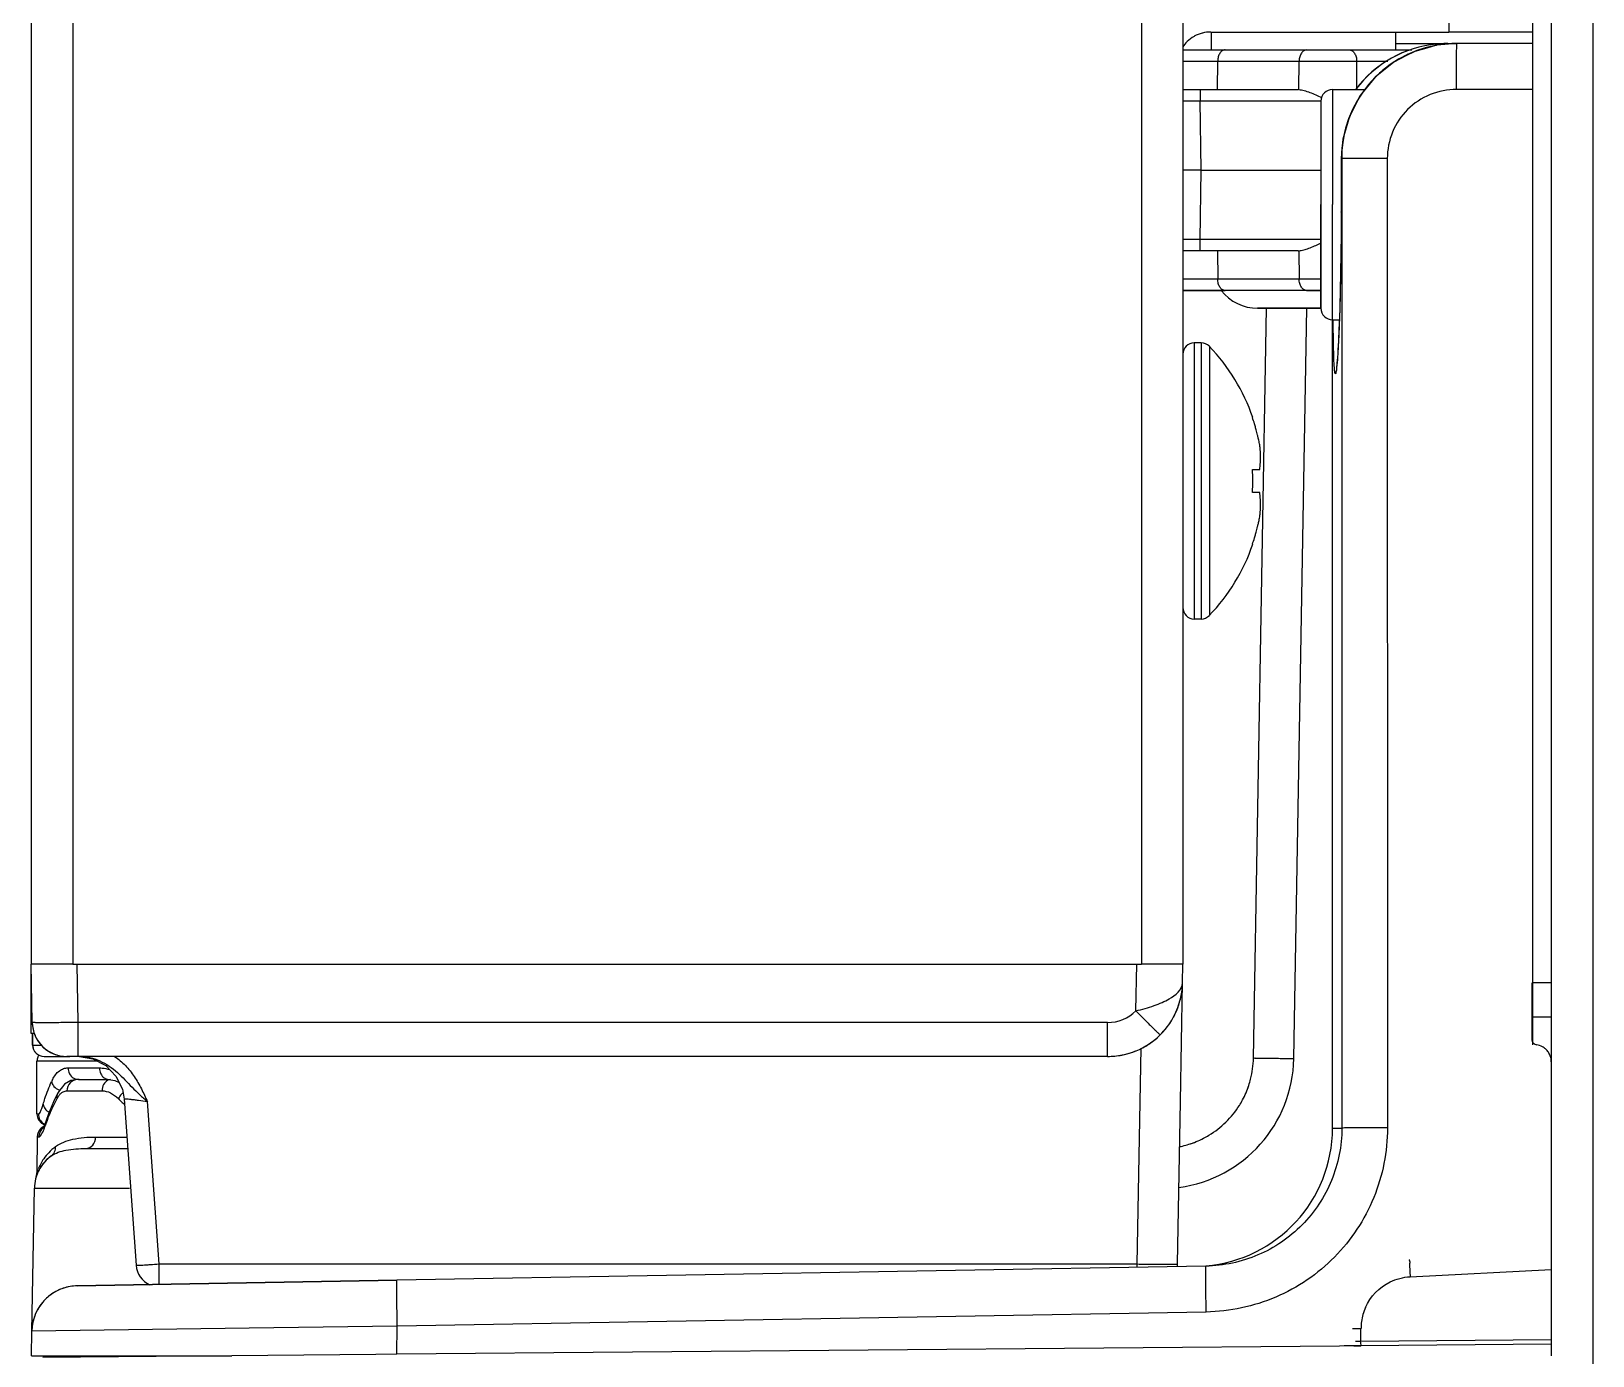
# Model space of a CAD drawing. Header units: millimetres. Extents: x -1584 to 3730, y -1918 to 2655.
# Drawn here: x -1523.8 to -1456, y -61.5 to -3.9 of the extents above; entities that cross this region are included whole.
import ezdxf

# ---------------------------------------------------------------- set-up
doc = ezdxf.new("R2010")
doc.units = ezdxf.units.MM
doc.header["$LTSCALE"] = 65.395
doc.layers.get('0').update_dxf_attribs({"linetype": 'CONTINUOUS'})
for name, color, linetype in [('02___PRT_ALL_AXES', 7, 'CONTINUOUS'), ('ASSI', 7, 'CONTINUOUS'), ('GEOM', 7, 'CONTINUOUS')]:
    doc.layers.add(name, color=color, linetype=linetype)

msp = doc.modelspace()

# ---------------------------------------------------------------- linework, layer by layer
at = {"linetype": 'Continuous'}
for p, q in [((-1523.833, 982.55), (-1523.833, -44.45)), ((-1522.033, 982.55), (-1522.033, -44.45)), ((-1475.633, 982.55), (-1475.633, -44.45)), ((-1473.833, 982.55), (-1473.833, -44.45)), ((-1456.033, 982.35), (-1456.033, -137.15)), ((-1457.833, 13.15), (-1457.833, -45.25)), ((-1473.333, -17.45), (-1473.333, -23.45)), ((-1473.042, -17.45), (-1473.042, -23.45)), ((-1472.681, -17.604), (-1472.681, -23.45)), ((-1470.808, -20.7), (-1470.793, -20.7)), ((-1470.808, -22.95), (-1470.493, -22.95)), ((-1473.333, -23.45), (-1473.333, -29.45)), ((-1473.042, -23.45), (-1473.042, -29.45)), ((-1472.681, -23.45), (-1472.681, -29.296)), ((-1470.493, -23.95), (-1470.808, -23.95)), ((-1470.793, -26.2), (-1470.808, -26.2)), ((-1523.833, -46.976), (-1523.833, -44.45)), ((-1522.633, -44.45), (-1523.833, -44.45)), ((-1522.589, -44.45), (-1522.633, -44.45)), ((-1522.033, -44.45), (-1522.589, -44.45)), ((-1522.033, -44.45), (-1521.833, -44.45)), ((-1521.833, -44.45), (-1475.832, -44.45)), ((-1475.832, -44.45), (-1475.633, -44.45)), ((-1475.077, -44.45), (-1475.633, -44.45)), ((-1475.033, -44.45), (-1475.077, -44.45)), ((-1473.833, -44.45), (-1475.033, -44.45)), ((-1473.937, -50.415), (-1473.847, -45.257)), ((-1457.833, -45.25), (-1457.833, -46.75)), ((-1457.833, -46.75), (-1457.833, -56.95)), ((-1523.833, -47.45), (-1523.833, -46.976)), ((-1523.687, -47.45), (-1523.833, -47.45)), ((-1523.78, -47.449), (-1523.772, -47.959)), ((-1523.772, -47.959), (-1523.78, -47.449)), ((-1475.81, -57.467), (-1475.646, -48.092)), ((-1520.959, -48.658), (-1523.583, -48.658)), ((-1523.272, -48.45), (-1522.52, -48.45)), ((-1522.52, -48.45), (-1522.158, -48.45)), ((-1522.235, -48.95), (-1520.868, -48.95)), ((-1521.781, -49.45), (-1520.46, -49.45)), ((-1521.753, -49.45), (-1521.781, -49.45)), ((-1520.46, -49.45), (-1520.457, -49.45)), ((-1520.458, -49.45), (-1520.2, -49.494)), ((-1520.2, -49.494), (-1520.016, -49.589)), ((-1519.797, -50.308), (-1519.797, -50.308)), ((-1519.797, -50.308), (-1519.283, -57.521)), ((-1518.285, -57.467), (-1518.789, -50.414)), ((-1474.06, -57.467), (-1473.937, -50.415)), ((-1523.583, -50.95), (-1523.519, -50.95)), ((-1457.833, -56.95), (-1457.833, -57.7)), ((-1518.285, -58.354), (-1518.285, -57.467)), ((-1518.285, -57.467), (-1475.81, -57.467)), ((-1475.81, -57.613), (-1475.81, -57.467)), ((-1457.833, -57.7), (-1457.833, -60.75)), ((-1457.833, -60.75), (-1457.833, -60.95))]:
    msp.add_line(p, q, dxfattribs=at)
msp.add_lwpolyline([(-1521.744, -48.458), (-1521.163, -48.552), (-1520.597, -48.846), (-1520.153, -49.304), (-1519.875, -49.879), (-1519.797, -50.308)], dxfattribs=at)
for centre, radius, start, end in [((-1473.333, -17.95), 0.5, 90, 180), ((-1473.042, -17.95), 0.5, 43.77465, 90), ((-1478.783, -23.45), 8.435, 17.08902, 19.02708), ((-1478.783, -23.45), 8.435, 16.45252, 17.08902), ((-1478.783, -23.45), 8.435, 15.29166, 16.45252), ((-1478.783, -23.45), 8.435, 14.46002, 15.29166), ((-1478.783, -23.45), 8.435, 13.6208, 14.46002), ((-1478.783, -23.45), 8.435, 12.67597, 13.6208), ((-1478.783, -23.45), 8.435, 12.07661, 12.67597), ((-1478.783, -23.45), 8.435, 10.66216, 12.07661), ((-1474.659, -22.422), 4.2, 5.265, 7.29234), ((-1474.639, -22.421), 4.18, 3.38854, 5.26446), ((-1474.63, -22.42), 4.171, 2.83854, 3.38794), ((-1474.626, -22.42), 4.167, 1.59949, 2.83862), ((-1474.623, -22.42), 4.163, 0.82115, 1.59936), ((-1474.621, -22.42), 4.162, 359.82523, 0.82113), ((-1478.783, -23.45), 7.99, 0, 3.58782), ((-1474.661, -22.417), 4.201, 352.70784, 354.48204), ((-1474.646, -22.418), 4.186, 354.48271, 355.38795), ((-1474.638, -22.419), 4.178, 355.38799, 356.25943), ((-1474.631, -22.419), 4.172, 356.25947, 357.17705), ((-1474.627, -22.42), 4.167, 357.17709, 358.04121), ((-1474.623, -22.42), 4.164, 358.04126, 358.82229), ((-1474.622, -22.42), 4.162, 358.82231, 359.82516), ((-1478.783, -23.45), 7.99, 356.41218, 360), ((-1474.661, -24.483), 4.201, 5.51796, 7.29216), ((-1474.646, -24.482), 4.186, 4.61205, 5.51729), ((-1474.638, -24.481), 4.178, 3.74057, 4.61201), ((-1474.631, -24.481), 4.172, 2.82295, 3.74053), ((-1474.627, -24.48), 4.167, 1.95879, 2.82291), ((-1474.623, -24.48), 4.164, 1.17771, 1.95874), ((-1474.622, -24.48), 4.162, 0.17484, 1.17769), ((-1478.783, -23.45), 8.435, 347.92336, 349.33784), ((-1474.659, -24.478), 4.2, 352.70766, 354.735), ((-1474.639, -24.479), 4.18, 354.73554, 356.61146), ((-1474.63, -24.48), 4.171, 356.61206, 357.16146), ((-1474.626, -24.48), 4.167, 357.16138, 358.40051), ((-1474.623, -24.48), 4.163, 358.40064, 359.17885), ((-1474.621, -24.48), 4.162, 359.17887, 0.17477), ((-1478.783, -23.45), 8.435, 343.54793, 344.70831), ((-1478.783, -23.45), 8.435, 344.70831, 345.54161), ((-1478.783, -23.45), 8.435, 345.54161, 346.37917), ((-1478.783, -23.45), 8.435, 346.37917, 347.32562), ((-1478.783, -23.45), 8.435, 347.32562, 347.92336), ((-1478.783, -23.45), 8.435, 340.97292, 342.91093), ((-1478.783, -23.45), 8.435, 342.91093, 343.54793), ((-1473.333, -28.95), 0.5, 180, 270), ((-1473.042, -28.95), 0.5, 270, 316.22535), ((-1523.272, -47.95), 0.5, 181, 210.66772), ((-1523.272, -47.95), 0.5, 180.99987, 269.99245), ((-1523.272, -47.95), 0.5, 210.66772, 224.69351), ((-1523.272, -47.95), 0.5, 224.69351, 240.33333), ((-1523.083, -48.657), 0.5, 159.89757, 180), ((-1523.083, -48.658), 0.5, 159.89321, 180), ((-1523.083, -48.658), 0.5, 155.09407, 159.89321), ((-1523.083, -48.657), 0.5, 155.20758, 159.89757), ((-1523.083, -48.657), 0.5, 148.14774, 155.20758), ((-1523.083, -48.658), 0.5, 147.99863, 155.09407), ((-1521.263, -50.296), 1.848, 152.76711, 155.95344), ((-1521.781, -50.009), 0.559, 90.00907, 94.24537), ((-1522.384, -49.336), 0.622, 245.89107, 249.70231), ((-1523.083, -50.95), 0.5, 181.90363, 210), ((-1523.083, -50.95), 0.5, 210, 240), ((-1523.083, -50.95), 0.5, 240, 250.36545), ((-1523.024, -50.957), 0.492, 240.02307, 244.64834), ((-1518.285, -57.45), 1, 184.08484, 246.44854), ((-1475.06, -57.45), 1, 352.20283, 359), ((-1475.06, -57.45), 1, 352.2031, 359.00004)]:
    msp.add_arc(centre, radius, start, end, dxfattribs=at)
for points, knots in [([(-1523.772, -47.959), (-1523.771, -47.961), (-1523.759, -47.957), (-1523.745, -47.962), (-1523.712, -47.96), (-1523.671, -47.961), (-1523.617, -47.961), (-1523.523, -47.962), (-1523.447, -47.962), (-1523.393, -47.962)], [0, 0, 0, 0, 0.016334, 0.064686, 0.144807, 0.25637, 0.398666, 0.570722, 1, 1, 1, 1]), ([(-1521.743, -48.45), (-1521.438, -48.45), (-1520.822, -48.588), (-1520.07, -49.125), (-1519.564, -49.687), (-1519.184, -50.056), (-1518.961, -50.263), (-1518.844, -50.362), (-1518.788, -50.415)], [0, 0, 0, 0, 0.25101, 0.501188, 0.749139, 0.873783, 0.936762, 1, 1, 1, 1]), ([(-1520.211, -48.447), (-1520.043, -48.564), (-1519.73, -48.834), (-1519.349, -49.319), (-1519.094, -49.765), (-1518.917, -50.135), (-1518.828, -50.32), (-1518.789, -50.414)], [0, 0, 0, 0, 0.249853, 0.499776, 0.749824, 0.87491, 1, 1, 1, 1]), ([(-1522.906, -49.45), (-1522.834, -49.309), (-1522.698, -49.113), (-1522.436, -48.971), (-1522.301, -48.95), (-1522.235, -48.95)], [0, 0, 0, 0, 0.543087, 0.773643, 1, 1, 1, 1]), ([(-1522.235, -48.95), (-1522.235, -49.036), (-1522.195, -49.207), (-1522.078, -49.339), (-1522.008, -49.383)], [0, 0, 0, 0, 0.509936, 1, 1, 1, 1]), ([(-1520.868, -48.95), (-1520.832, -48.95), (-1520.68, -48.957), (-1520.53, -48.989), (-1520.421, -49.025)], [0, 0, 0, 0, 0.241282, 1, 1, 1, 1]), ([(-1520.868, -48.95), (-1520.868, -49.035), (-1520.834, -49.201), (-1520.729, -49.338), (-1520.664, -49.383)], [0, 0, 0, 0, 0.520016, 1, 1, 1, 1]), ([(-1520.664, -49.383), (-1520.649, -49.394), (-1520.587, -49.431), (-1520.514, -49.45), (-1520.46, -49.45)], [0, 0, 0, 0, 0.258817, 1, 1, 1, 1]), ([(-1523.315, -50.527), (-1523.291, -50.444), (-1523.187, -50.11), (-1523.059, -49.784), (-1522.951, -49.543)], [0, 0, 0, 0, 0.245495, 1, 1, 1, 1]), ([(-1522.951, -49.543), (-1522.947, -49.561), (-1522.926, -49.637), (-1522.884, -49.706), (-1522.845, -49.752)], [0, 0, 0, 0, 0.238358, 1, 1, 1, 1]), ([(-1523.519, -50.95), (-1523.503, -50.95), (-1523.465, -50.911), (-1523.422, -50.83), (-1523.367, -50.695), (-1523.333, -50.588), (-1523.315, -50.527)], [0, 0, 0, 0, 0.100823, 0.297022, 0.597759, 1, 1, 1, 1]), ([(-1523.315, -50.527), (-1523.306, -50.597), (-1523.241, -50.741), (-1523.121, -50.837), (-1523.051, -50.873)], [0, 0, 0, 0, 0.476562, 1, 1, 1, 1]), ([(-1518.789, -50.415), (-1518.916, -50.397), (-1519.102, -50.372), (-1519.339, -50.343), (-1519.49, -50.326), (-1519.616, -50.313), (-1519.706, -50.306), (-1519.766, -50.303), (-1519.788, -50.304), (-1519.797, -50.306), (-1519.797, -50.308)], [0, 0, 0, 0, 0.380185, 0.552838, 0.704885, 0.830075, 0.923164, 0.980271, 0.994636, 1, 1, 1, 1]), ([(-1519.283, -57.521), (-1519.283, -57.523), (-1519.273, -57.522), (-1519.261, -57.524), (-1519.236, -57.523), (-1519.187, -57.522), (-1519.103, -57.518), (-1518.981, -57.512), (-1518.832, -57.504), (-1518.597, -57.489), (-1518.412, -57.477), (-1518.285, -57.467)], [0, 0, 0, 0, 0.005092, 0.019608, 0.043487, 0.076527, 0.168971, 0.293211, 0.444584, 0.617423, 1, 1, 1, 1]), ([(-1475.81, -57.467), (-1475.696, -57.469), (-1475.473, -57.471), (-1475.149, -57.473), (-1474.85, -57.474), (-1474.588, -57.475), (-1474.398, -57.475), (-1474.272, -57.474), (-1474.198, -57.473), (-1474.142, -57.471), (-1474.097, -57.472), (-1474.078, -57.467), (-1474.06, -57.47), (-1474.06, -57.467)], [0, 0, 0, 0, 0.19499, 0.382633, 0.555444, 0.706965, 0.831305, 0.881755, 0.923706, 0.956785, 0.980638, 0.995065, 1, 1, 1, 1])]:
    msp.add_open_spline(points, degree=3, knots=knots, dxfattribs=at)
for points in [[(-1522.008, -49.383), (-1521.941, -49.425), (-1521.86, -49.45), (-1521.781, -49.45)], [(-1522.845, -49.752), (-1522.789, -49.816), (-1522.717, -49.869), (-1522.638, -49.904)], [(-1523.519, -50.95), (-1523.519, -51.036), (-1523.495, -51.125), (-1523.453, -51.2)], [(-1523.453, -51.2), (-1523.41, -51.275), (-1523.345, -51.34), (-1523.27, -51.383)]]:
    msp.add_open_spline(points, degree=3, dxfattribs=at)
at = {"layer": '02___PRT_ALL_AXES', "linetype": 'Continuous'}
for p, q in [((-1523.583, -49.45), (-1523.583, -48.657)), ((-1523.583, -49.45), (-1523.583, -48.658)), ((-1523.583, -50.95), (-1523.583, -49.45))]:
    msp.add_line(p, q, dxfattribs=at)
at = {"layer": 'ASSI', "linetype": 'Continuous'}
for p, q in [((-1472.583, -4.725), (-1472.583, -3.95)), ((-1464.583, -4.725), (-1464.583, -3.95)), ((-1467.333, -6.45), (-1465.921, -6.45)), ((-1467.333, -6.45), (-1467.333, -11.45)), ((-1467.833, -6.95), (-1467.833, -8.391)), ((-1467.833, -6.95), (-1467.833, -8.391)), ((-1467.833, -8.391), (-1467.833, -8.395)), ((-1467.833, -8.391), (-1467.833, -8.395)), ((-1467.833, -8.395), (-1467.833, -8.491)), ((-1467.833, -8.395), (-1467.833, -8.466)), ((-1467.833, -8.466), (-1467.833, -8.491)), ((-1467.833, -8.491), (-1467.833, -9.62)), ((-1467.833, -8.491), (-1467.833, -9.646)), ((-1467.833, -9.62), (-1467.833, -9.646)), ((-1467.833, -9.646), (-1467.833, -10.295)), ((-1467.833, -9.646), (-1467.833, -10.295)), ((-1467.833, -10.295), (-1467.833, -11.45)), ((-1467.833, -10.295), (-1467.833, -10.373)), ((-1467.833, -10.373), (-1467.833, -11.45)), ((-1467.833, -11.45), (-1467.833, -12.605)), ((-1467.833, -12.527), (-1467.833, -11.45)), ((-1467.333, -16.45), (-1467.333, -11.45)), ((-1467.833, -12.605), (-1467.833, -12.527)), ((-1467.833, -12.605), (-1467.833, -13.254)), ((-1467.833, -13.254), (-1467.833, -12.605)), ((-1467.833, -13.254), (-1467.833, -13.28)), ((-1467.833, -14.409), (-1467.833, -13.254)), ((-1467.833, -13.28), (-1467.833, -14.409)), ((-1467.833, -14.409), (-1467.833, -14.505)), ((-1467.833, -14.434), (-1467.833, -14.409)), ((-1467.833, -14.505), (-1467.833, -14.434)), ((-1467.833, -14.505), (-1467.833, -14.509)), ((-1467.833, -14.509), (-1467.833, -14.505)), ((-1467.833, -14.509), (-1467.833, -15.95)), ((-1467.833, -15.95), (-1467.833, -14.509)), ((-1467.333, -16.45), (-1467.037, -16.45)), ((-1473.042, -17.45), (-1473.333, -17.45)), ((-1473.042, -29.45), (-1473.333, -29.45))]:
    msp.add_line(p, q, dxfattribs=at)
for centre, radius, start, end in [((-1467.333, -6.95), 0.5, 90, 180), ((-1467.333, -15.95), 0.5, 180, 270), ((-1478.783, -23.45), 8.45, 19.0287, 43.77466), ((-1478.783, -23.45), 8.45, 316.22534, 340.9713)]:
    msp.add_arc(centre, radius, start, end, dxfattribs=at)
at = {"layer": 'GEOM', "linetype": 'Continuous'}
for p, q in [((-1458.633, -4.45), (-1458.633, 13.15)), ((-1462.283, -3.12), (-1462.283, -3.95)), ((-1472.611, -3.95), (-1469.228, -3.95)), ((-1469.228, -3.95), (-1462.283, -3.95)), ((-1458.633, -3.95), (-1462.283, -3.95)), ((-1473.833, -4.725), (-1473.214, -4.725)), ((-1473.833, -4.725), (-1473.214, -4.725)), ((-1473.214, -4.725), (-1473.194, -4.725)), ((-1473.214, -4.725), (-1473.194, -4.725)), ((-1473.194, -4.725), (-1472.583, -4.725)), ((-1473.194, -4.725), (-1472.583, -4.725)), ((-1472.583, -4.725), (-1471.993, -4.725)), ((-1472.583, -4.725), (-1471.993, -4.725)), ((-1471.993, -4.725), (-1468.457, -4.725)), ((-1468.457, -4.725), (-1466.609, -4.725)), ((-1468.457, -4.725), (-1466.609, -4.725)), ((-1466.609, -4.725), (-1463.891, -4.725)), ((-1464.583, -4.45), (-1462.807, -4.45)), ((-1462.867, -4.542), (-1463.234, -4.645)), ((-1462.807, -4.525), (-1462.867, -4.542)), ((-1462.807, -4.45), (-1462.325, -4.45)), ((-1461.943, -4.45), (-1462.807, -4.525)), ((-1462.325, -4.45), (-1461.933, -4.45)), ((-1459.833, -4.45), (-1461.933, -4.45)), ((-1458.683, -4.45), (-1459.833, -4.45)), ((-1458.633, -6.443), (-1458.633, -4.45)), ((-1473.833, -5.216), (-1472.319, -5.216)), ((-1472.333, -6.45), (-1472.319, -5.216)), ((-1472.319, -5.216), (-1468.783, -5.216)), ((-1468.797, -6.451), (-1468.783, -5.216)), ((-1468.783, -5.216), (-1466.283, -5.216)), ((-1466.283, -5.216), (-1464.96, -5.216)), ((-1466.27, -6.377), (-1466.283, -5.216)), ((-1464.96, -5.216), (-1464.934, -5.216)), ((-1463.822, -4.823), (-1464.114, -4.973)), ((-1473.833, -6.45), (-1473.086, -6.45)), ((-1473.086, -6.45), (-1468.823, -6.45)), ((-1473.086, -6.45), (-1468.823, -6.45)), ((-1473.086, -6.45), (-1473.086, -6.941)), ((-1458.683, -6.443), (-1461.951, -6.443)), ((-1458.633, -45.25), (-1458.633, -6.443)), ((-1473.836, -6.939), (-1473.086, -6.941)), ((-1473.086, -6.941), (-1467.833, -6.941)), ((-1473.033, -9.95), (-1473.086, -6.941)), ((-1466.952, -9.448), (-1466.956, -11.768)), ((-1466.951, -9.45), (-1466.955, -11.77)), ((-1466.952, -9.448), (-1466.952, -9.448)), ((-1466.951, -9.45), (-1466.952, -9.448)), ((-1466.951, -9.45), (-1466.935, -9.45)), ((-1466.935, -9.45), (-1466.928, -51.562)), ((-1464.954, -9.443), (-1464.948, -51.555)), ((-1473.033, -9.95), (-1473.836, -9.95)), ((-1473.086, -12.959), (-1473.033, -9.95)), ((-1473.033, -9.95), (-1467.833, -9.95)), ((-1466.956, -11.768), (-1466.956, -11.768)), ((-1466.955, -11.77), (-1466.956, -11.768)), ((-1473.086, -12.959), (-1473.836, -12.961)), ((-1473.086, -13.45), (-1473.833, -13.45)), ((-1473.086, -13.45), (-1473.086, -12.959)), ((-1467.833, -12.959), (-1473.086, -12.959)), ((-1468.823, -13.45), (-1473.086, -13.45)), ((-1472.333, -13.45), (-1472.319, -14.684)), ((-1468.797, -13.449), (-1468.783, -14.684)), ((-1472.319, -14.684), (-1473.833, -14.684)), ((-1468.783, -14.684), (-1472.319, -14.684)), ((-1467.833, -14.684), (-1468.783, -14.684)), ((-1473.833, -15.175), (-1473.214, -15.175)), ((-1473.214, -15.175), (-1473.833, -15.175)), ((-1473.214, -15.175), (-1473.194, -15.175)), ((-1473.194, -15.175), (-1473.214, -15.175)), ((-1473.194, -15.175), (-1472.157, -15.175)), ((-1472.157, -15.175), (-1473.194, -15.175)), ((-1472.157, -15.175), (-1471.993, -15.175)), ((-1471.993, -15.175), (-1472.157, -15.175)), ((-1468.457, -15.175), (-1471.993, -15.175)), ((-1467.833, -15.175), (-1468.457, -15.175)), ((-1468.457, -15.175), (-1467.833, -15.175)), ((-1470.764, -48.52), (-1470.196, -15.95)), ((-1470.583, -15.95), (-1468.583, -15.95)), ((-1468.583, -15.95), (-1470.583, -15.95)), ((-1469.014, -48.544), (-1468.446, -15.952)), ((-1468.583, -15.95), (-1467.833, -15.95)), ((-1467.872, -15.95), (-1468.583, -15.95)), ((-1467.833, -15.95), (-1467.872, -15.95)), ((-1467.333, -51.569), (-1467.333, -16.45)), ((-1467.306, -16.473), (-1467.306, -16.451)), ((-1523.789, -46.976), (-1523.833, -44.45)), ((-1522.033, -44.45), (-1521.833, -44.45)), ((-1521.833, -44.45), (-1475.832, -44.45)), ((-1521.789, -46.976), (-1521.833, -44.45)), ((-1475.868, -46.472), (-1475.832, -44.45)), ((-1475.832, -44.45), (-1475.633, -44.45)), ((-1473.847, -45.257), (-1473.833, -44.45)), ((-1458.683, -45.25), (-1458.683, -46.75)), ((-1457.833, -45.25), (-1458.633, -45.25)), ((-1458.633, -45.824), (-1458.633, -45.25)), ((-1458.633, -46.311), (-1458.633, -45.824)), ((-1458.683, -46.75), (-1458.683, -47.7)), ((-1458.633, -46.75), (-1458.633, -46.311)), ((-1457.833, -46.75), (-1458.633, -46.75)), ((-1457.833, -46.75), (-1458.633, -46.75)), ((-1458.633, -47.131), (-1458.633, -46.75)), ((-1477.096, -46.976), (-1521.789, -46.976)), ((-1521.789, -48.45), (-1521.789, -46.976)), ((-1477.096, -48.45), (-1477.096, -46.976)), ((-1458.633, -47.7), (-1458.633, -47.131)), ((-1458.633, -47.845), (-1458.633, -47.7)), ((-1458.633, -47.947), (-1458.633, -47.845)), ((-1521.789, -48.45), (-1522.289, -48.45)), ((-1477.096, -48.45), (-1521.789, -48.45)), ((-1521.753, -49.45), (-1520.46, -49.45)), ((-1522.687, -50.063), (-1522.86, -50.421)), ((-1522.608, -49.925), (-1522.687, -50.063)), ((-1522.687, -50.063), (-1522.687, -50.063)), ((-1522.479, -49.775), (-1522.608, -49.925)), ((-1522.28, -49.946), (-1520.759, -49.946)), ((-1523.284, -51.498), (-1523.3, -51.536)), ((-1523.27, -51.465), (-1523.283, -51.497)), ((-1523.25, -51.417), (-1523.27, -51.465)), ((-1523.202, -51.283), (-1523.215, -51.437)), ((-1523.202, -51.283), (-1523.202, -51.283)), ((-1523.578, -51.946), (-1523.592, -53.525)), ((-1523.578, -51.946), (-1523.499, -51.946)), ((-1523.3, -51.536), (-1523.32, -51.576)), ((-1521.04, -51.954), (-1519.68, -51.954)), ((-1467.333, -51.569), (-1466.928, -51.562)), ((-1467.333, -51.569), (-1467.333, -51.569)), ((-1521.454, -52.45), (-1519.644, -52.45)), ((-1523.805, -60.381), (-1523.697, -54.169)), ((-1523.805, -60.381), (-1523.697, -54.169)), ((-1523.697, -54.169), (-1519.56, -54.174)), ((-1472.835, -57.561), (-1507.957, -58.174)), ((-1507.957, -58.174), (-1521.841, -58.416)), ((-1521.841, -58.416), (-1507.956, -58.174)), ((-1463.964, -58.022), (-1457.833, -57.7)), ((-1472.818, -59.554), (-1507.94, -60.167)), ((-1514.365, -60.251), (-1523.805, -60.381)), ((-1507.94, -60.167), (-1514.365, -60.251)), ((-1507.961, -61.387), (-1507.94, -60.167)), ((-1466.465, -60.269), (-1466.096, -60.269)), ((-1466.096, -60.822), (-1466.096, -60.269)), ((-1523.824, -61.45), (-1523.805, -60.381)), ((-1466.336, -60.825), (-1466.096, -60.822)), ((-1457.833, -60.95), (-1466.098, -61.022)), ((-1466.096, -60.822), (-1457.833, -60.75)), ((-1457.833, -60.95), (-1457.833, -61.459)), ((-1523.824, -61.45), (-1523.049, -61.45)), ((-1515.127, -61.45), (-1523.326, -61.522)), ((-1523.049, -61.45), (-1519.833, -61.45)), ((-1519.833, -61.45), (-1519.184, -61.45)), ((-1519.184, -61.45), (-1515.127, -61.45)), ((-1508.868, -61.395), (-1515.127, -61.45)), ((-1507.963, -61.387), (-1508.868, -61.395)), ((-1467.031, -61.03), (-1507.963, -61.387)), ((-1466.831, -61.029), (-1467.031, -61.03)), ((-1466.098, -61.022), (-1466.831, -61.029)), ((-1466.402, -61.025), (-1466.098, -61.022))]:
    msp.add_line(p, q, dxfattribs=at)
for points in [[(-1463.234, -4.645), (-1463.763, -4.793), (-1463.822, -4.823)], [(-1464.114, -4.973), (-1464.676, -5.262), (-1465.475, -5.908), (-1466.125, -6.703), (-1466.6, -7.614), (-1466.878, -8.6), (-1466.952, -9.448)], [(-1466.956, -11.768), (-1466.957, -12.035), (-1466.959, -12.488), (-1466.962, -12.932), (-1466.967, -13.366), (-1466.972, -13.789), (-1466.979, -14.198), (-1466.986, -14.593), (-1466.994, -14.972), (-1467.003, -15.335), (-1467.012, -15.681), (-1467.022, -16.008), (-1467.032, -16.317), (-1467.043, -16.607), (-1467.054, -16.878), (-1467.065, -17.128), (-1467.076, -17.359), (-1467.087, -17.57), (-1467.097, -17.761), (-1467.108, -17.932), (-1467.119, -18.082), (-1467.129, -18.213), (-1467.138, -18.323), (-1467.147, -18.412), (-1467.155, -18.479), (-1467.16, -18.519), (-1467.161, -18.525)], [(-1521.824, -49.45), (-1522.107, -49.5), (-1522.383, -49.662), (-1522.479, -49.775)], [(-1522.86, -50.421), (-1523.08, -50.946), (-1523.202, -51.283)], [(-1523.202, -51.283), (-1523.256, -51.433), (-1523.284, -51.498)]]:
    msp.add_lwpolyline(points, dxfattribs=at)
for centre, radius, start, end in [((-1472.611, -5.45), 1.5, 104.87829, 118.7455), ((-1472.611, -5.45), 1.5, 104.2735, 104.87829), ((-1472.611, -5.45), 1.5, 90, 104.2735), ((-1472.611, -5.45), 1.5, 133.66097, 144.94065), ((-1472.611, -5.45), 1.5, 133.34783, 133.66097), ((-1472.611, -5.45), 1.5, 119.12126, 133.34783), ((-1472.611, -5.45), 1.5, 118.7455, 119.12126), ((-1461.941, -9.459), 5.009, 99.95345, 179.89413), ((-1462.333, -9.45), 5, 95.51131, 143.02141), ((-1462.326, -9.449), 4.999, 95.58756, 142.96163), ((-1461.932, -9.457), 5.008, 105.1385, 112.18534), ((-1461.935, -9.446), 4.996, 101.24506, 105.13724), ((-1461.937, -9.437), 4.986, 100.75923, 101.24313), ((-1461.936, -9.444), 4.994, 100.05531, 100.75918), ((-1462.333, -9.45), 5, 90.61151, 95.51131), ((-1462.324, -9.46), 5.01, 90.70526, 95.59282), ((-1461.932, -9.47), 5.02, 90.01683, 100.04909), ((-1462.333, -9.45), 5, 90, 90.61151), ((-1462.325, -9.43), 4.98, 90.00413, 90.70148), ((-1461.936, -9.45), 4.999, 115.94841, 180.00044), ((-1461.934, -9.452), 5.002, 112.19185, 115.96058), ((-1473.472, -1.629), 12.79, 295.88331, 296.16057), ((-1470.583, -13.95), 2, 217.87883, 270), ((-1477.096, -45.2), 3.25, 314.59182, 359), ((-1477.096, -45.2), 3.25, 349.27058, 359), ((-1477.096, -45.2), 3.25, 343.68476, 349.27058), ((-1477.096, -45.226), 1.75, 270.00311, 314.59064), ((-1477.096, -45.2), 3.25, 330.6423, 332.03617), ((-1477.096, -45.2), 3.25, 332.03617, 339.71557), ((-1477.096, -45.2), 3.25, 339.71557, 343.68476), ((-1522.289, -46.95), 1.5, 180.99998, 203.24984), ((-1522.289, -46.95), 1.5, 181, 270), ((-1477.096, -45.2), 3.25, 314.59182, 322.20817), ((-1477.096, -45.2), 3.25, 322.20817, 324.49256), ((-1477.096, -45.2), 3.25, 324.49256, 330.6423), ((-1522.289, -46.95), 1.5, 203.24984, 212.51966), ((-1522.289, -46.95), 1.5, 212.51966, 225.49962), ((-1522.289, -46.95), 1.5, 225.49962, 238.09502), ((-1477.096, -45.2), 3.25, 270, 314.59182), ((-1477.096, -45.2), 3.25, 297.9706, 303.09063), ((-1477.096, -45.2), 3.25, 303.09063, 314.59182), ((-1458.433, -47.7), 0.25, 180, 198.68222), ((-1458.433, -47.7), 0.25, 198.68222, 204.48084), ((-1458.433, -47.7), 0.25, 204.48084, 217.56007), ((-1458.433, -47.7), 0.25, 217.56007, 224.03484), ((-1458.433, -47.7), 0.25, 224.03484, 237.23002), ((-1458.433, -47.7), 0.25, 237.23002, 242.90828), ((-1458.433, -47.7), 0.25, 242.90828, 261.37307), ((-1458.583, -48.689), 0.75, 61.0315, 81.37307), ((-1458.583, -48.689), 0.75, 48.42304, 61.0315), ((-1458.583, -48.689), 0.75, 40.68691, 48.42304), ((-1522.289, -46.95), 1.5, 238.09502, 247.74933), ((-1522.289, -46.95), 1.5, 247.74933, 269.999), ((-1477.096, -45.2), 3.25, 270, 280.99135), ((-1477.096, -45.2), 3.25, 280.99135, 285.22773), ((-1477.096, -45.2), 3.25, 285.22773, 291.95585), ((-1474.764, -48.444), 5.75, 277.64527, 358.99993), ((-1474.764, -48.45), 4, 345.6615, 359), ((-1474.764, -48.45), 4, 345.67648, 359), ((-1474.764, -48.45), 4, 345.67648, 359), ((-1458.583, -48.689), 0.75, 26.7506, 40.68691), ((-1458.583, -48.689), 0.75, 20.34305, 26.7506), ((-1458.583, -48.689), 0.75, 0, 20.34305), ((-1474.764, -48.45), 4, 341.69081, 345.6615), ((-1474.764, -48.45), 4, 331.79493, 341.69081), ((-1474.764, -48.45), 4, 338.81253, 341.67194), ((-1503.743, -34.082), 22.986, 224.82221, 225.30266), ((-1503.151, -33.484), 23.827, 225.30241, 225.73617), ((-1474.764, -48.45), 4, 314.50536, 327.86163), ((-1474.764, -48.45), 4, 327.86163, 331.79493), ((-1523.078, -51.95), 0.5, 114.45537, 134.75), ((-1515.934, -53.965), 7.708, 158.85734, 160.8582), ((-1474.764, -48.45), 4, 301.13714, 314.50536), ((-1523.078, -51.95), 0.5, 134.75, 179.5), ((-1523.002, -51.947), 0.497, 130.22904, 134.89813), ((-1474.764, -48.45), 4, 287.30889, 297.20477), ((-1474.764, -48.45), 4, 287.32798, 290.56256), ((-1474.764, -48.45), 4, 297.20477, 301.13714), ((-1473.333, -51.569), 6, 274.73744, 360), ((-1521.947, -54.2), 1.75, 125.34671, 152.17636), ((-1521.947, -54.2), 1.75, 125.34663, 144.41548), ((-1521.444, -54.171), 2.241, 136.66173, 145.29997), ((-1521.947, -54.2), 1.75, 125.41328, 133.34584), ((-1521.474, -54.143), 2.201, 126.26883, 136.65139), ((-1474.764, -48.45), 4, 281.43607, 283.33665), ((-1474.764, -48.45), 4, 281.48605, 283.32195), ((-1474.764, -48.45), 4, 281.48605, 283.32196), ((-1474.764, -48.45), 4, 283.33665, 287.30889), ((-1521.947, -54.2), 1.75, 152.17636, 179), ((-1524.092, -53.52), 0.5, 342.38863, 359.46883), ((-1521.947, -54.2), 1.75, 151.70234, 162.41891), ((-1521.41, -54.192), 2.282, 145.35336, 158.08461), ((-1521.947, -54.2), 1.75, 152.04459, 152.67376), ((-1521.947, -54.2), 1.75, 144.41548, 151.70234), ((-1521.947, -54.2), 1.75, 165.60371, 179), ((-1521.947, -54.2), 1.75, 161.05878, 165.60371), ((-1521.947, -54.2), 1.75, 161.10119, 162.41891), ((-1521.806, -60.416), 2, 91, 179), ((-1521.806, -60.416), 2, 126.20003, 135.41972), ((-1521.806, -60.416), 2, 115.94509, 126.20003), ((-1521.806, -60.416), 2, 108.60004, 115.94509), ((-1521.806, -60.416), 2, 91.00004, 108.60004), ((-1521.806, -60.416), 2, 154.87217, 161.40001), ((-1521.806, -60.416), 2, 143.80002, 154.87217), ((-1521.806, -60.416), 2, 135.41972, 143.80002), ((-1463.844, -60.269), 2.252, 164.32369, 172.212), ((-1463.843, -60.27), 2.253, 156.02288, 164.3141), ((-1521.806, -60.416), 2, 161.40001, 179), ((-1463.843, -60.269), 2.252, 172.21982, 179.99566)]:
    msp.add_arc(centre, radius, start, end, dxfattribs=at)
for centre, major_axis, start_param, end_param in [((-1468.837, -6.95), (0.581, 0.044), 1.437838, 1.483306), ((-1468.837, -12.95), (0.581, -0.044), -1.483306, -1.437838)]:
    msp.add_ellipse(centre, major_axis=major_axis, ratio=0.857955, start_param=start_param, end_param=end_param, dxfattribs=at)
for points, knots in [([(-1471.993, -4.725), (-1472.036, -4.725), (-1472.13, -4.756), (-1472.234, -4.871), (-1472.302, -5.031), (-1472.319, -5.153), (-1472.319, -5.216)], [0, 0, 0, 0, 0.20048, 0.432674, 0.703766, 1, 1, 1, 1]), ([(-1468.457, -4.725), (-1468.5, -4.725), (-1468.593, -4.756), (-1468.698, -4.871), (-1468.766, -5.031), (-1468.782, -5.153), (-1468.783, -5.216)], [0, 0, 0, 0, 0.20048, 0.432674, 0.703766, 1, 1, 1, 1]), ([(-1466.609, -4.725), (-1466.566, -4.725), (-1466.472, -4.756), (-1466.368, -4.871), (-1466.3, -5.031), (-1466.284, -5.153), (-1466.283, -5.216)], [0, 0, 0, 0, 0.20048, 0.432674, 0.703766, 1, 1, 1, 1]), ([(-1462.325, -4.45), (-1462.327, -4.45), (-1462.327, -4.458), (-1462.328, -4.462), (-1462.328, -4.466)], [0, 0, 0, 0, 0.263207, 1, 1, 1, 1]), ([(-1461.951, -6.443), (-1461.951, -6.313), (-1461.951, -6.059), (-1461.95, -5.69), (-1461.948, -5.349), (-1461.946, -5.09), (-1461.944, -4.907), (-1461.943, -4.791), (-1461.942, -4.691), (-1461.94, -4.607), (-1461.939, -4.542), (-1461.937, -4.498), (-1461.936, -4.473), (-1461.935, -4.461), (-1461.934, -4.455), (-1461.934, -4.45), (-1461.933, -4.45)], [0, 0, 0, 0, 0.195078, 0.382925, 0.55575, 0.707168, 0.77305, 0.831474, 0.88187, 0.923802, 0.956847, 0.980659, 0.989049, 0.995073, 0.998716, 1, 1, 1, 1]), ([(-1468.797, -6.451), (-1468.719, -6.454), (-1468.556, -6.486), (-1468.224, -6.602), (-1467.977, -6.72), (-1467.809, -6.802)], [0, 0, 0, 0, 0.222519, 0.468174, 1, 1, 1, 1]), ([(-1461.951, -6.443), (-1462.341, -6.443), (-1463.131, -6.599), (-1464.129, -7.266), (-1464.798, -8.263), (-1464.954, -9.053), (-1464.954, -9.443)], [0, 0, 0, 0, 0.25, 0.500002, 0.750003, 1, 1, 1, 1]), ([(-1464.954, -9.443), (-1465.201, -9.443), (-1465.658, -9.443), (-1466.197, -9.445), (-1466.553, -9.446), (-1466.738, -9.447), (-1466.859, -9.449), (-1466.918, -9.449), (-1466.935, -9.45)], [0, 0, 0, 0, 0.373363, 0.692276, 0.816751, 0.911578, 0.973395, 1, 1, 1, 1]), ([(-1466.955, -11.77), (-1466.957, -12.524), (-1466.969, -13.947), (-1467.012, -15.888), (-1467.072, -17.389), (-1467.119, -18.222), (-1467.154, -18.537)], [0, 0, 0, 0, 0.334156, 0.630502, 0.859881, 1, 1, 1, 1]), ([(-1468.797, -13.449), (-1468.725, -13.447), (-1468.575, -13.419), (-1468.27, -13.316), (-1468.042, -13.211), (-1467.889, -13.136)], [0, 0, 0, 0, 0.223351, 0.468656, 1, 1, 1, 1]), ([(-1471.993, -15.175), (-1472.036, -15.175), (-1472.13, -15.144), (-1472.234, -15.029), (-1472.302, -14.869), (-1472.319, -14.747), (-1472.319, -14.684)], [0, 0, 0, 0, 0.20048, 0.432674, 0.703766, 1, 1, 1, 1]), ([(-1468.457, -15.175), (-1468.5, -15.175), (-1468.593, -15.144), (-1468.698, -15.029), (-1468.766, -14.869), (-1468.782, -14.747), (-1468.783, -14.684)], [0, 0, 0, 0, 0.20048, 0.432674, 0.703766, 1, 1, 1, 1]), ([(-1467.251, -18.54), (-1467.271, -18.276), (-1467.29, -17.587), (-1467.301, -16.898), (-1467.306, -16.473)], [0, 0, 0, 0, 0.383963, 1, 1, 1, 1]), ([(-1467.154, -18.537), (-1467.161, -18.601), (-1467.173, -18.69), (-1467.189, -18.763), (-1467.202, -18.798), (-1467.216, -18.789), (-1467.22, -18.776), (-1467.226, -18.756), (-1467.233, -18.714), (-1467.243, -18.641), (-1467.248, -18.577), (-1467.251, -18.54)], [0, 0, 0, 0, 0.369147, 0.464759, 0.504137, 0.517659, 0.542709, 0.581915, 0.635836, 0.788235, 1, 1, 1, 1]), ([(-1475.868, -46.472), (-1475.601, -46.409), (-1475.216, -46.302), (-1474.735, -46.114), (-1474.263, -45.885), (-1473.852, -45.559), (-1473.847, -45.257)], [0, 0, 0, 0, 0.336943, 0.490881, 0.629316, 1, 1, 1, 1]), ([(-1475.868, -46.472), (-1475.8, -46.541), (-1475.667, -46.676), (-1475.473, -46.871), (-1475.294, -47.05), (-1475.137, -47.206), (-1475.023, -47.319), (-1474.946, -47.393), (-1474.902, -47.437), (-1474.867, -47.469), (-1474.84, -47.496), (-1474.826, -47.504), (-1474.816, -47.516), (-1474.815, -47.514)], [0, 0, 0, 0, 0.195293, 0.383507, 0.556409, 0.707658, 0.831659, 0.882013, 0.923895, 0.956835, 0.980599, 0.995021, 1, 1, 1, 1]), ([(-1521.789, -46.976), (-1521.919, -46.978), (-1522.174, -46.981), (-1522.544, -46.984), (-1522.886, -46.986), (-1523.185, -46.987), (-1523.402, -46.987), (-1523.547, -46.985), (-1523.631, -46.985), (-1523.695, -46.982), (-1523.746, -46.983), (-1523.769, -46.977), (-1523.789, -46.98), (-1523.789, -46.976)], [0, 0, 0, 0, 0.194967, 0.382588, 0.555377, 0.706879, 0.831207, 0.881654, 0.923606, 0.956688, 0.98055, 0.994997, 1, 1, 1, 1]), ([(-1470.764, -48.52), (-1470.764, -48.517), (-1470.746, -48.523), (-1470.727, -48.517), (-1470.682, -48.52), (-1470.626, -48.519), (-1470.552, -48.521), (-1470.426, -48.522), (-1470.236, -48.525), (-1469.974, -48.528), (-1469.675, -48.533), (-1469.351, -48.538), (-1469.128, -48.542), (-1469.014, -48.544)], [0, 0, 0, 0, 0.004846, 0.019254, 0.043078, 0.076148, 0.118114, 0.168549, 0.292938, 0.444426, 0.617277, 0.805076, 1, 1, 1, 1]), ([(-1521.824, -49.45), (-1521.941, -49.45), (-1522.191, -49.567), (-1522.279, -49.82), (-1522.28, -49.946)], [0, 0, 0, 0, 0.484018, 1, 1, 1, 1]), ([(-1520.509, -49.488), (-1520.585, -49.526), (-1520.717, -49.667), (-1520.759, -49.851), (-1520.759, -49.946)], [0, 0, 0, 0, 0.474805, 1, 1, 1, 1]), ([(-1522.712, -50.285), (-1522.703, -50.267), (-1522.667, -50.202), (-1522.623, -50.14), (-1522.587, -50.099)], [0, 0, 0, 0, 0.269415, 1, 1, 1, 1]), ([(-1522.587, -50.099), (-1522.576, -50.087), (-1522.532, -50.042), (-1522.481, -50.004), (-1522.44, -49.984)], [0, 0, 0, 0, 0.268067, 1, 1, 1, 1]), ([(-1520.759, -49.946), (-1520.635, -49.946), (-1520.366, -50.016), (-1520.149, -50.183), (-1520.047, -50.285)], [0, 0, 0, 0, 0.463674, 1, 1, 1, 1]), ([(-1519.85, -50.028), (-1519.872, -50.046), (-1519.951, -50.12), (-1520.015, -50.211), (-1520.047, -50.285)], [0, 0, 0, 0, 0.257562, 1, 1, 1, 1]), ([(-1523.123, -51.184), (-1523.094, -51.109), (-1522.97, -50.803), (-1522.828, -50.505), (-1522.712, -50.285)], [0, 0, 0, 0, 0.245205, 1, 1, 1, 1]), ([(-1523.278, -51.606), (-1523.273, -51.593), (-1523.251, -51.537), (-1523.23, -51.481), (-1523.215, -51.437)], [0, 0, 0, 0, 0.234184, 1, 1, 1, 1]), ([(-1523.499, -51.946), (-1523.483, -51.946), (-1523.444, -51.918), (-1523.365, -51.807), (-1523.314, -51.693), (-1523.278, -51.606)], [0, 0, 0, 0, 0.116518, 0.316147, 1, 1, 1, 1]), ([(-1522.776, -52.369), (-1522.557, -52.208), (-1521.974, -51.993), (-1521.37, -51.954), (-1521.04, -51.954)], [0, 0, 0, 0, 0.45097, 1, 1, 1, 1]), ([(-1521.454, -52.45), (-1521.345, -52.45), (-1521.111, -52.322), (-1521.041, -52.078), (-1521.04, -51.954)], [0, 0, 0, 0, 0.466957, 1, 1, 1, 1]), ([(-1466.928, -51.562), (-1466.928, -52.334), (-1467.235, -53.896), (-1468.546, -55.876), (-1470.507, -57.216), (-1472.063, -57.547), (-1472.835, -57.561)], [0, 0, 0, 0, 0.250025, 0.500041, 0.750033, 1, 1, 1, 1]), ([(-1464.948, -51.555), (-1464.948, -52.584), (-1465.356, -54.666), (-1467.102, -57.306), (-1469.714, -59.093), (-1471.788, -59.536), (-1472.818, -59.554)], [0, 0, 0, 0, 0.249996, 0.499997, 0.75, 1, 1, 1, 1]), ([(-1464.948, -51.555), (-1465.194, -51.555), (-1465.651, -51.555), (-1466.19, -51.556), (-1466.546, -51.558), (-1466.731, -51.558), (-1466.852, -51.56), (-1466.911, -51.56), (-1466.928, -51.562)], [0, 0, 0, 0, 0.373281, 0.692152, 0.816629, 0.911478, 0.973335, 1, 1, 1, 1]), ([(-1522.96, -52.773), (-1522.898, -52.729), (-1522.797, -52.604), (-1522.771, -52.447), (-1522.776, -52.369)], [0, 0, 0, 0, 0.491491, 1, 1, 1, 1]), ([(-1522.96, -52.773), (-1522.774, -52.641), (-1522.263, -52.476), (-1521.745, -52.45), (-1521.454, -52.45)], [0, 0, 0, 0, 0.437834, 1, 1, 1, 1]), ([(-1523.592, -53.525), (-1523.592, -53.529), (-1523.583, -53.49), (-1523.575, -53.473), (-1523.553, -53.406), (-1523.537, -53.365), (-1523.527, -53.341)], [0, 0, 0, 0, 0.073046, 0.279176, 0.596489, 1, 1, 1, 1]), ([(-1472.818, -59.554), (-1472.82, -59.424), (-1472.824, -59.17), (-1472.83, -58.8), (-1472.834, -58.46), (-1472.837, -58.201), (-1472.839, -58.018), (-1472.839, -57.902), (-1472.84, -57.802), (-1472.84, -57.718), (-1472.839, -57.653), (-1472.839, -57.609), (-1472.838, -57.584), (-1472.837, -57.572), (-1472.836, -57.566), (-1472.836, -57.561), (-1472.835, -57.561)], [0, 0, 0, 0, 0.195086, 0.382937, 0.555763, 0.707179, 0.773059, 0.831482, 0.881876, 0.923807, 0.95685, 0.980662, 0.989051, 0.995074, 0.998717, 1, 1, 1, 1]), ([(-1463.99, -57.273), (-1464.009, -57.274), (-1463.969, -57.389), (-1464, -57.505), (-1463.972, -57.755), (-1463.969, -57.926), (-1463.964, -58.022)], [0, 0, 0, 0, 0.076538, 0.292998, 0.617892, 1, 1, 1, 1]), ([(-1507.94, -60.167), (-1507.942, -60.037), (-1507.946, -59.783), (-1507.952, -59.414), (-1507.956, -59.073), (-1507.959, -58.814), (-1507.96, -58.631), (-1507.961, -58.515), (-1507.961, -58.415), (-1507.961, -58.331), (-1507.961, -58.266), (-1507.96, -58.222), (-1507.959, -58.197), (-1507.959, -58.185), (-1507.958, -58.179), (-1507.958, -58.174), (-1507.957, -58.174)], [0, 0, 0, 0, 0.195086, 0.382937, 0.555763, 0.707179, 0.773059, 0.831482, 0.881876, 0.923807, 0.95685, 0.980662, 0.989051, 0.995074, 0.998717, 1, 1, 1, 1]), ([(-1466.098, -61.022), (-1466.084, -61.022), (-1466.112, -60.936), (-1466.096, -60.902), (-1466.096, -60.863)], [0, 0, 0, 0, 0.250309, 1, 1, 1, 1])]:
    msp.add_open_spline(points, degree=3, knots=knots, dxfattribs=at)
for points in [[(-1520.398, -49.453), (-1520.436, -49.458), (-1520.474, -49.47), (-1520.509, -49.488)], [(-1522.687, -50.063), (-1522.721, -50.13), (-1522.728, -50.212), (-1522.712, -50.285)], [(-1522.44, -49.984), (-1522.391, -49.96), (-1522.335, -49.946), (-1522.28, -49.946)], [(-1523.46, -51.756), (-1523.485, -51.815), (-1523.499, -51.881), (-1523.499, -51.946)], [(-1523.352, -51.595), (-1523.398, -51.64), (-1523.435, -51.696), (-1523.46, -51.756)], [(-1465.902, -59.354), (-1465.693, -58.885), (-1465.294, -58.472), (-1464.833, -58.247)], [(-1464.833, -58.247), (-1464.564, -58.115), (-1464.263, -58.037), (-1463.964, -58.022)]]:
    msp.add_open_spline(points, degree=3, dxfattribs=at)

doc.saveas('drawing.dxf')
